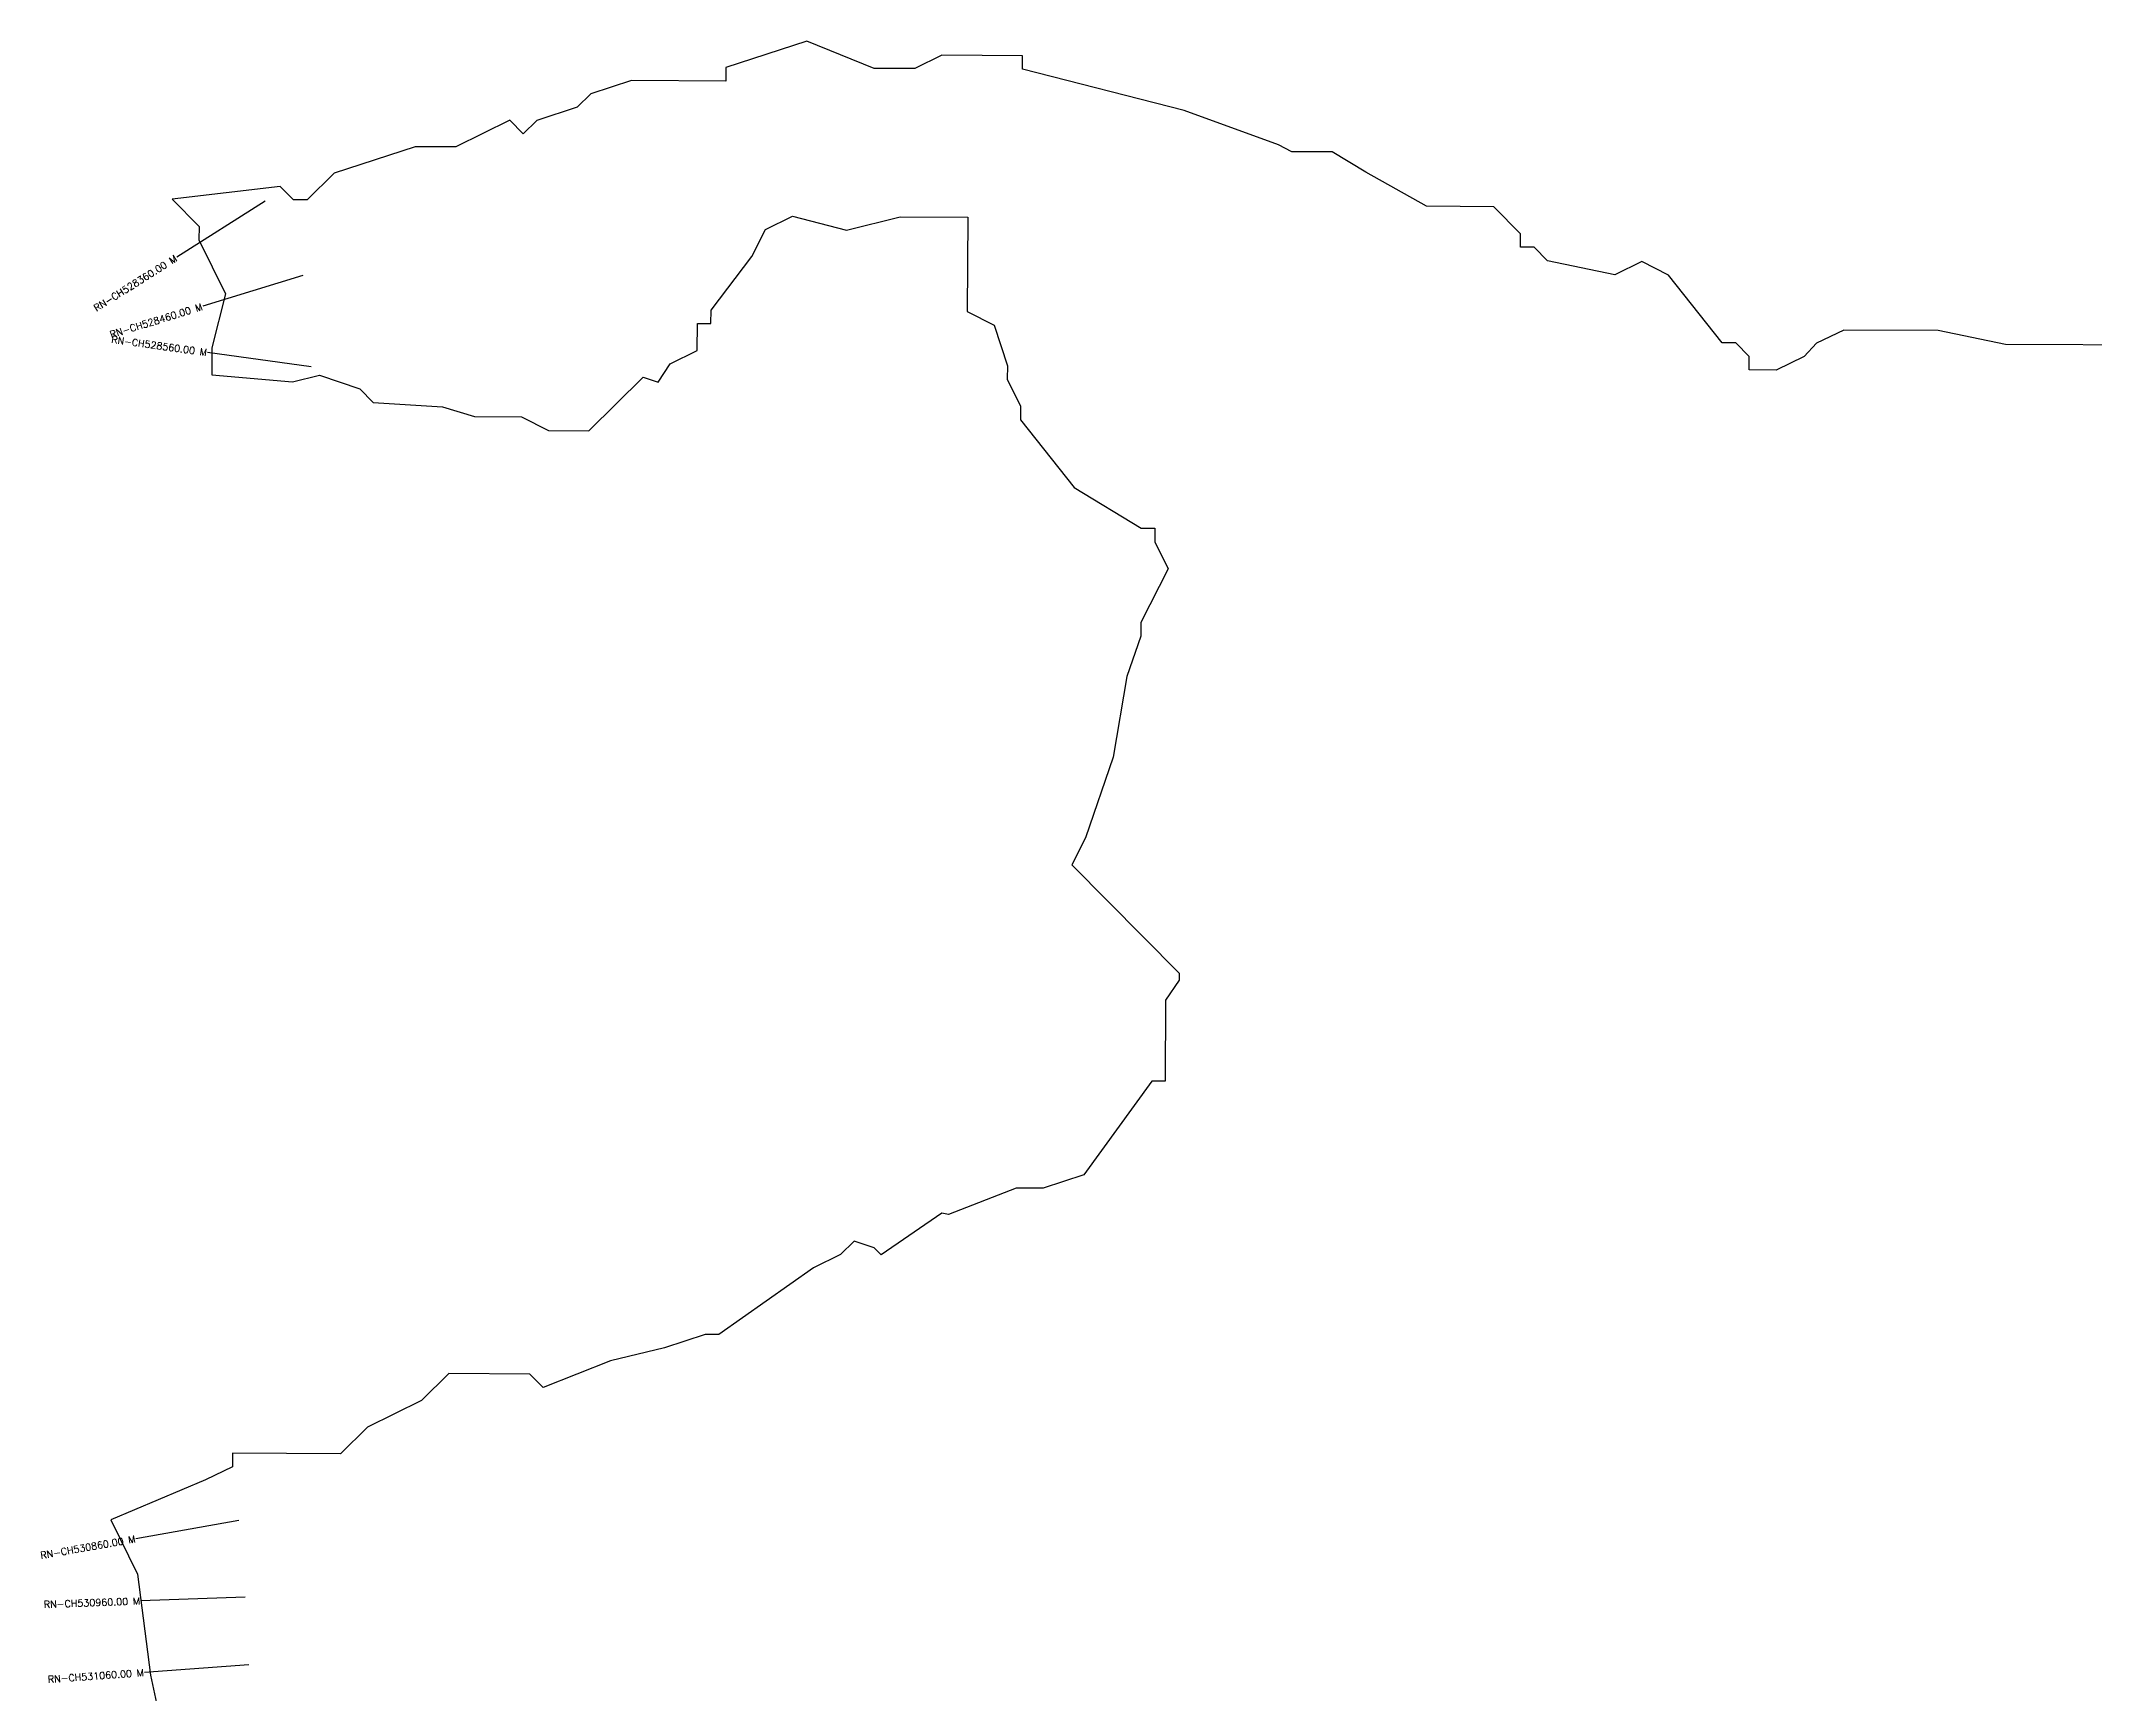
# Model space of a CAD drawing. Header units: metres. Extents: x 316348 to 324131, y 1868209 to 1873560.
# Drawn here: x 317333 to 320277, y 1871189 to 1873560 of the extents above; entities that cross this region are included whole.
import ezdxf
from ezdxf.enums import TextEntityAlignment as Align

# ---------------------------------------------------------------- set-up
doc = ezdxf.new("R2010")
doc.units = ezdxf.units.M
for name, color, linetype in [('CS', 134, 'Continuous'), ('CSMark', 6, 'Continuous'), ('VILLAGE BOUNDRY', 10, 'Continuous')]:
    doc.layers.add(name, color=color, linetype=linetype)
doc.styles.get("Standard").update_dxf_attribs({"font": 'simplex.shx'})

msp = doc.modelspace()

# ---------------------------------------------------------------- linework, layer by layer
at = {"layer": 'CS'}
for p, q in [((317653.9, 1873330), (317527.1, 1873249.9)), ((317707.8, 1873223.7), (317564.5, 1873179.4)), ((317719.8, 1873092.5), (317571.3, 1873113)), ((317616.4, 1871437.7), (317468.7, 1871411.6)), ((317625.5, 1871327.8), (317475.6, 1871322.3)), ((317630.6, 1871230.6), (317481, 1871219.8))]:
    msp.add_line(p, q, dxfattribs=at)
at = {"layer": 'VILLAGE BOUNDRY'}
msp.add_lwpolyline([(320371.4, 1873123.4), (320149.1, 1873124.7), (320052.5, 1873144.6), (319917.2, 1873145.3), (319878.4, 1873126.2), (319860.4, 1873107.5), (319820.2, 1873087.8), (319781.5, 1873088.1), (319781.6, 1873107.4), (319762.4, 1873126.9), (319743.1, 1873127), (319666.2, 1873224.1), (319627.7, 1873243.6), (319588.9, 1873224.5), (319492.4, 1873244.4), (319473.2, 1873263.9), (319453.8, 1873264), (319453.9, 1873283.3), (319415.4, 1873322.2), (319318.8, 1873322.7), (319232.1, 1873371.6), (319183.9, 1873400.8), (319125.9, 1873401.1), (319106.6, 1873410.9), (318971.5, 1873460), (318739.9, 1873519.3), (318740, 1873538.7), (318623.9, 1873539.3), (318585.2, 1873520.2), (318527.2, 1873520.5), (318430.7, 1873559.8), (318314.5, 1873521.7), (318314.4, 1873502.4), (318179, 1873503.2), (318120.9, 1873484.2), (318101.5, 1873464.9), (318043.4, 1873445.9), (318023.9, 1873426.7), (318004.7, 1873446.2), (317927.1, 1873407.9), (317869.1, 1873408.2), (317752.9, 1873370.3), (317714, 1873331.8), (317694.7, 1873331.9), (317675.5, 1873351.3), (317520.7, 1873332.9), (317559.1, 1873294), (317559, 1873274.7), (317597.2, 1873197.1), (317577.5, 1873119.9), (317577.3, 1873081.2), (317693.2, 1873070.9), (317731.9, 1873080.3), (317789.8, 1873060.7), (317809, 1873041.2), (317908.4, 1873035.2), (317953.9, 1873021.1), (318021.6, 1873020.7), (318060.2, 1873001.2), (318118.2, 1873000.8), (318195.9, 1873077.7), (318217.6, 1873070.6), (318234.7, 1873096.8), (318273.5, 1873116), (318273.7, 1873154.6), (318293, 1873154.5), (318293.2, 1873173.8), (318351.6, 1873250.8), (318371.2, 1873289.4), (318409.9, 1873308.5), (318487.2, 1873288.7), (318564.6, 1873307.6), (318661.3, 1873307.1), (318660.5, 1873171.8), (318699.1, 1873152.2), (318718.1, 1873094.1), (318718, 1873074.8), (318737.1, 1873036), (318737, 1873016.6), (318813.8, 1872919.5), (318910.1, 1872861), (318929.4, 1872860.9), (318929.3, 1872841.6), (318948.5, 1872802.8), (318909.4, 1872725.6), (318909.3, 1872706.3), (318889.6, 1872648.4), (318869.6, 1872532.5), (318830.3, 1872416.7), (318810.7, 1872378.2), (318964.5, 1872222.6), (318964.5, 1872212.9), (318945, 1872184), (318944.3, 1872068), (318925, 1872068.1), (318827.6, 1871933.3), (318769.4, 1871914.3), (318730.8, 1871914.6), (318633.9, 1871876.4), (318623.9, 1871878.4), (318536.9, 1871819), (318527.3, 1871828.7), (318498.3, 1871838.6), (318478.9, 1871819.3), (318440.1, 1871800.2), (318304.2, 1871704.3), (318284.9, 1871704.4), (318226.7, 1871685.4), (318149.3, 1871666.5), (318052.4, 1871628.3), (318033.2, 1871647.8), (317917.2, 1871648.5), (317878.3, 1871610), (317800.7, 1871571.8), (317761.8, 1871533.3), (317607.1, 1871534.2), (317607, 1871514.8), (317568.3, 1871495.8), (317432.6, 1871438.5), (317470.8, 1871360.9), (317489.4, 1871215.8), (317508.2, 1871128.7)], dxfattribs=at)

# ---------------------------------------------------------------- texts
at = {"layer": 'CSMark'}
for s, rotation, p in [('RN-CH528360.00 M', 32.303, (317526.2, 1873249.3)), ('RN-CH528460.00 M', 17.1837, (317563.6, 1873179.1)), ('RN-CH528560.00 M', 352.134, (317570.3, 1873113.1)), ('RN-CH530860.00 M', 10.0044, (317467.7, 1871411.4)), ('RN-CH530960.00 M', 2.087, (317474.6, 1871322.3)), ('RN-CH531060.00 M', 4.1628, (317480, 1871219.7))]:
    msp.add_text(s, height=10, rotation=rotation, dxfattribs=at).set_placement(p, align=Align.MIDDLE_RIGHT)

doc.saveas('drawing.dxf')
